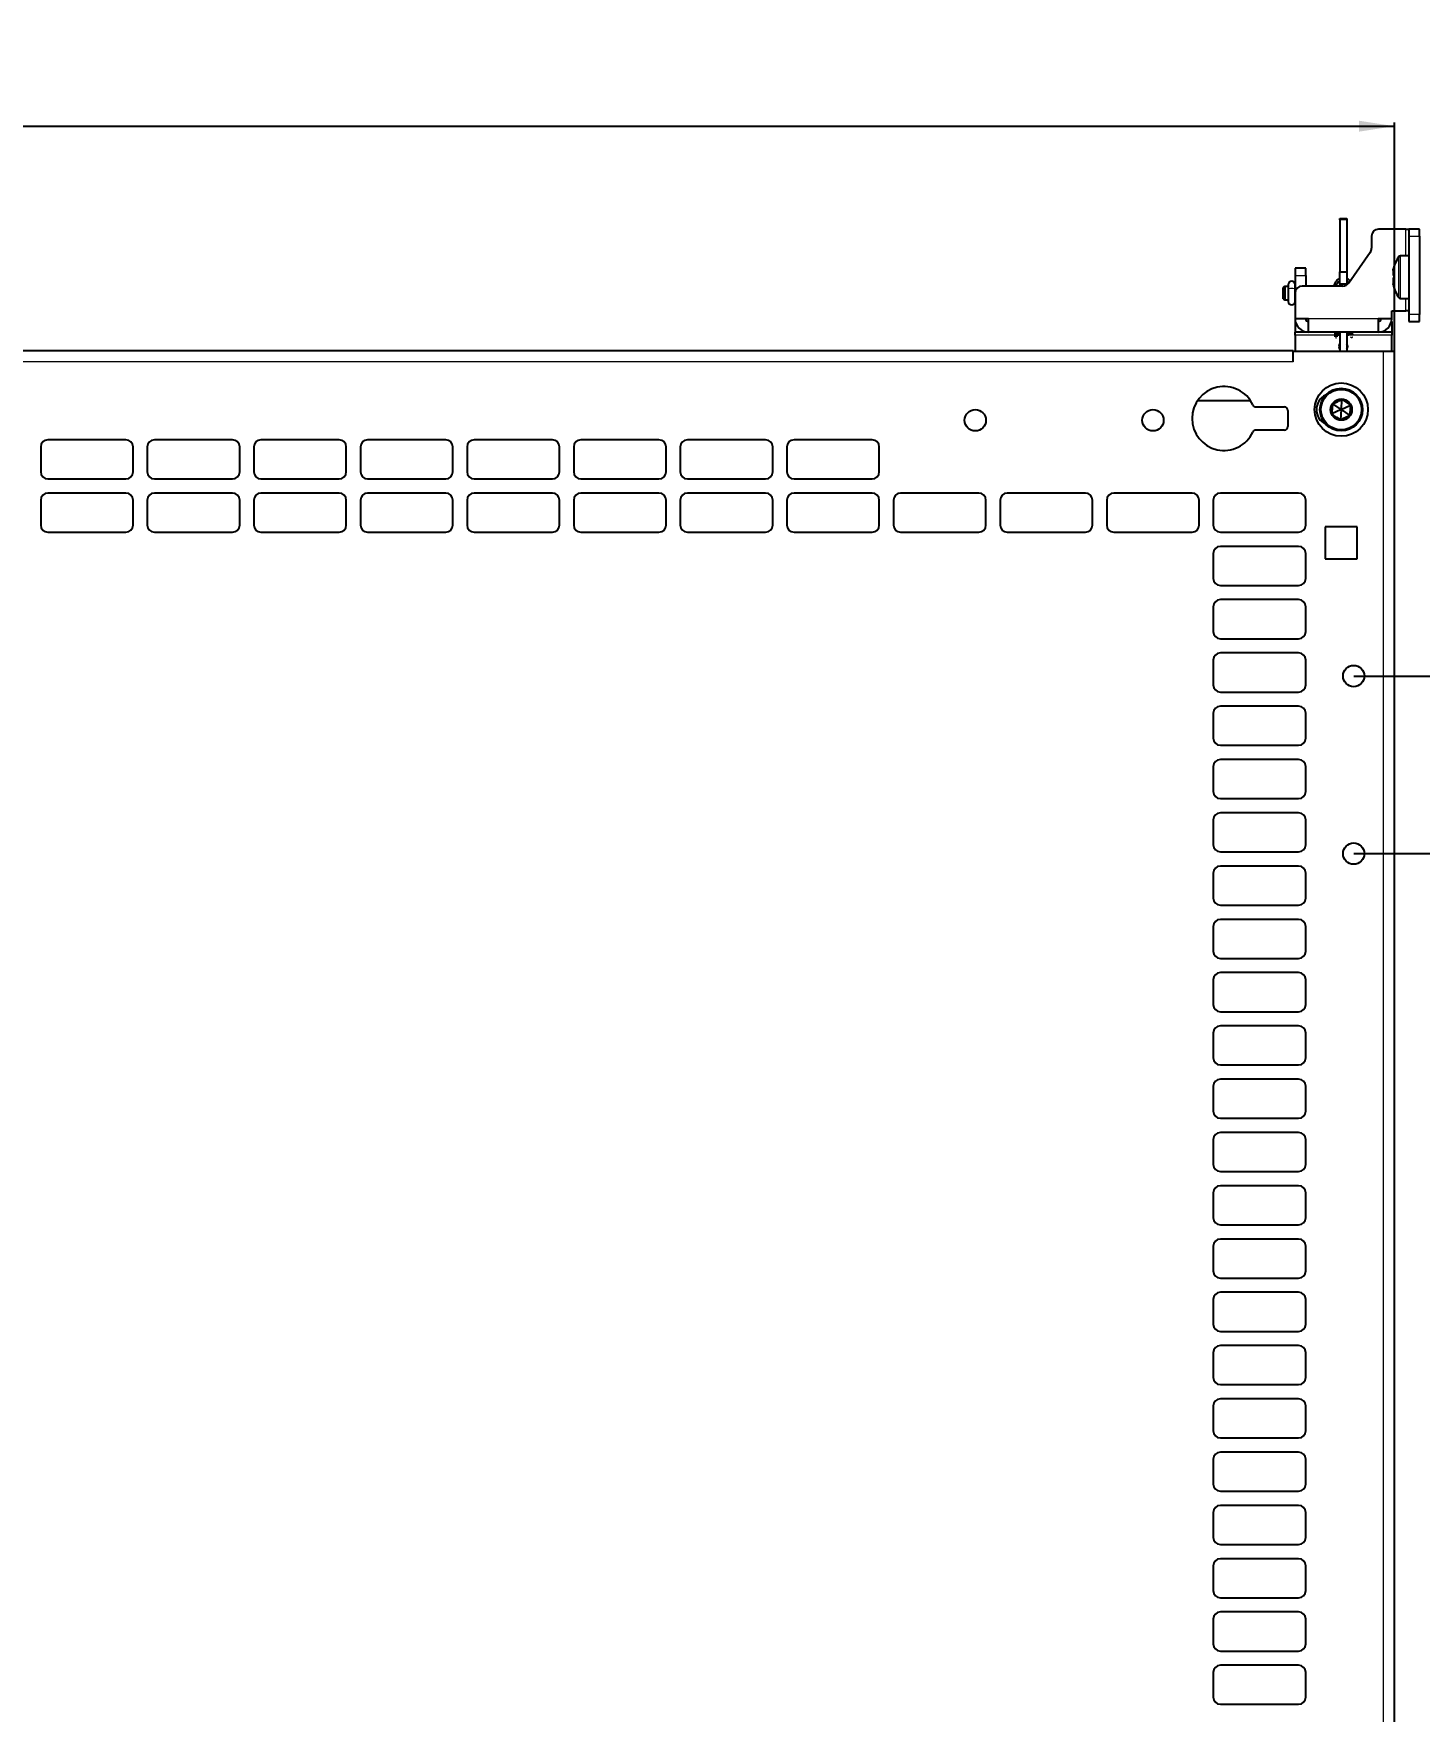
# Model space of a CAD drawing. Header units: millimetres. Extents: x -1019 to 1271, y -273 to 1986.
# Drawn here: x -410.3 to -20.3, y 1433.2 to 1905.6 of the extents above; entities that cross this region are included whole.
import ezdxf

# ---------------------------------------------------------------- set-up
doc = ezdxf.new("R2010")
doc.units = ezdxf.units.MM
doc.layers.add('FORMAT', color=7, linetype='Continuous')
doc.styles.add('SLDTEXTSTYLE0', font='TXT', dxfattribs={"width": 0.75})
doc.dimstyles.new('SLDDIMSTYLE0', dxfattribs={"dimtxt": 20, "dimasz": 10, "dimexe": 0, "dimexo": 0.0625, "dimgap": 5, "dimtad": 2, "dimdec": 1, "dimrnd": 1e-09, "dimzin": 12, "dimdsep": 46, "dimtxsty": 'SLDTEXTSTYLE0', "dimsah": 1, "dimcen": 0.09, "dimadec": 0, "dimazin": 3, "dimtfac": 1, "dimtofl": 0, "dimtmove": 0, "dimatfit": 3, "dimfxl": 0, "dimfrac": 2, "dimtolj": 1, "dimtzin": 12, "dimarcsym": 0})
doc.dimstyles.new('SLDDIMSTYLE1', dxfattribs={"dimtxt": 20, "dimasz": 10, "dimexe": 0, "dimexo": 0.0625, "dimgap": 5, "dimtad": 2, "dimdec": 1, "dimrnd": 1e-09, "dimzin": 12, "dimdsep": 46, "dimtxsty": 'SLDTEXTSTYLE0', "dimsah": 1, "dimcen": 0.09, "dimadec": 0, "dimazin": 3, "dimtfac": 1, "dimtmove": 0, "dimatfit": 0, "dimfxl": 0, "dimfrac": 2, "dimtolj": 1, "dimtzin": 12, "dimarcsym": 0})

# ---------------------------------------------------------------- blocks, each defined once
blk = doc.blocks.new('_D_1')
at = {"layer": 'FORMAT'}
for p, q in [((-913.29, 1816.26), (-913.29, 1880.55)), ((-27.29, 1816.26), (-27.29, 1880.55)), ((-913.29, 1879.55), (-27.29, 1879.55))]:
    blk.add_line(p, q, dxfattribs=at)
for points in [[(-913.29, 1879.55), (-903.29, 1878.01), (-903.29, 1881.09)], [(-27.29, 1879.55), (-37.29, 1881.09), (-37.29, 1878.01)]]:
    blk.add_solid(points, dxfattribs=at)
at = {"layer": 'FORMAT', "insert": (-492.46, 1905.33), "char_height": 20, "attachment_point": 1, "style": 'SLDTEXTSTYLE0'}
blk.add_mtext('886', dxfattribs=at)
blk = doc.blocks.new('_D_2')
at = {"layer": 'FORMAT'}
for p, q in [((-38.78, 1724.75), (44.86, 1724.75)), ((43.86, 1724.75), (43.86, 24.75)), ((-38.78, 24.75), (44.86, 24.75))]:
    blk.add_line(p, q, dxfattribs=at)
for points in [[(43.86, 1724.75), (42.32, 1714.75), (45.4, 1714.75)], [(43.86, 24.75), (45.4, 34.75), (42.32, 34.75)]]:
    blk.add_solid(points, dxfattribs=at)
at = {"layer": 'FORMAT', "insert": (18.08, 845.19), "char_height": 20, "attachment_point": 1, "rotation": 90, "style": 'SLDTEXTSTYLE0'}
blk.add_mtext('1700', dxfattribs=at)
blk = doc.blocks.new('_D_3')
at = {"layer": 'FORMAT'}
for p, q in [((11.86, 1724.75), (11.86, 1743.98)), ((-38.78, 1724.75), (12.86, 1724.75)), ((11.86, 1724.75), (11.86, 1674.75)), ((-38.78, 1674.75), (12.86, 1674.75)), ((11.86, 1674.75), (11.86, 1655.52))]:
    blk.add_line(p, q, dxfattribs=at)
for points in [[(11.86, 1724.75), (13.4, 1734.75), (10.32, 1734.75)], [(11.86, 1674.75), (10.32, 1664.75), (13.4, 1664.75)]]:
    blk.add_solid(points, dxfattribs=at)
at = {"layer": 'FORMAT', "insert": (-13.92, 1684.97), "char_height": 20, "attachment_point": 1, "rotation": 90, "style": 'SLDTEXTSTYLE0'}
blk.add_mtext('50', dxfattribs=at)

msp = doc.modelspace()

# ---------------------------------------------------------------- linework, layer by layer
at = {"color": 7, "linetype": 'Continuous', "lineweight": 25}
for p, q in [((-42.69, 1853.55), (-40.69, 1853.55)), ((-42.69, 1853.18), (-42.69, 1853.55)), ((-42.69, 1853.18), (-42.69, 1838.55)), ((-40.69, 1853.55), (-40.69, 1853.18)), ((-40.69, 1853.18), (-40.69, 1838.55)), ((-33.79, 1848.55), (-33.79, 1845.18)), ((-24.09, 1850.55), (-31.79, 1850.55)), ((-24.09, 1850.55), (-23.29, 1850.55)), ((-23.29, 1850.55), (-23.29, 1848.55)), ((-20.29, 1850.55), (-23.29, 1850.55)), ((-23.29, 1848.55), (-23.29, 1826.55)), ((-20.29, 1848.55), (-20.29, 1850.55)), ((-20.29, 1848.55), (-20.29, 1826.55)), ((-34.15, 1844.03), (-40.19, 1835.4)), ((-23.29, 1843.05), (-25.61, 1843.05)), ((-52.29, 1839.55), (-55.29, 1839.55)), ((-55.29, 1839.55), (-55.29, 1837.55)), ((-52.29, 1837.55), (-52.29, 1839.55)), ((-42.69, 1838.55), (-40.69, 1838.55)), ((-42.69, 1835.05), (-42.69, 1838.55)), ((-40.69, 1838.55), (-40.69, 1835.05)), ((-58.14, 1834.45), (-58.64, 1834.16)), ((-58.64, 1830.94), (-58.64, 1834.16)), ((-57.19, 1834.45), (-58.14, 1834.45)), ((-58.14, 1834.45), (-58.14, 1830.65)), ((-57.19, 1834.92), (-57.19, 1833.55)), ((-57.19, 1833.55), (-57.19, 1830.22)), ((-55.29, 1837.55), (-55.29, 1832.55)), ((-55.29, 1833.55), (-55.29, 1834.92)), ((-55.29, 1834.45), (-55.29, 1834.45)), ((-55.29, 1830.22), (-55.29, 1833.55)), ((-41.83, 1834.55), (-53.29, 1834.55)), ((-52.29, 1837.55), (-52.29, 1834.55)), ((-44.26, 1834.64), (-44.26, 1834.55)), ((-43.66, 1834.55), (-43.66, 1834.65)), ((-40.69, 1835.05), (-42.69, 1835.05)), ((-42.69, 1835.05), (-42.69, 1834.55)), ((-40.69, 1835.05), (-40.69, 1834.91)), ((-27.68, 1835.19), (-27.71, 1835.19)), ((-58.64, 1830.94), (-58.14, 1830.65)), ((-58.14, 1830.65), (-57.19, 1830.65)), ((-55.29, 1832.55), (-55.29, 1825.35)), ((-55.29, 1830.65), (-55.29, 1830.65)), ((-25.61, 1831.05), (-23.29, 1831.05)), ((-51.49, 1825.35), (-55.29, 1825.35)), ((-55.29, 1824.55), (-55.29, 1821.55)), ((-55.29, 1824.55), (-55.2, 1824.55)), ((-51.49, 1821.55), (-51.49, 1825.35)), ((-28.09, 1825.35), (-31.89, 1825.35)), ((-31.89, 1825.35), (-31.89, 1821.55)), ((-28.17, 1824.55), (-28.09, 1824.55)), ((-28.09, 1827.55), (-24.09, 1827.55)), ((-28.09, 1825.35), (-28.09, 1827.55)), ((-28.09, 1824.55), (-28.09, 1821.55)), ((-23.29, 1827.55), (-24.09, 1827.55)), ((-23.29, 1826.55), (-23.29, 1824.55)), ((-23.29, 1824.55), (-20.29, 1824.55)), ((-20.29, 1824.55), (-20.29, 1826.55)), ((-51.49, 1821.55), (-55.29, 1821.55)), ((-55.29, 1820.75), (-55.29, 1821.55)), ((-55.29, 1820.75), (-55.29, 1816.25)), ((-43.19, 1821.55), (-51.49, 1821.55)), ((-44.08, 1821.55), (-44.06, 1820.28)), ((-43.46, 1820.29), (-43.48, 1821.55)), ((-40.19, 1821.55), (-43.19, 1821.55)), ((-43.19, 1821.55), (-43.19, 1820.75)), ((-42.69, 1820.75), (-43.19, 1820.75)), ((-42.69, 1821.55), (-42.69, 1816.25)), ((-40.69, 1821.55), (-40.69, 1816.25)), ((-40.19, 1820.75), (-40.69, 1820.75)), ((-31.89, 1821.55), (-40.19, 1821.55)), ((-40.19, 1820.75), (-40.19, 1821.55)), ((-39.68, 1821.54), (-39.67, 1820.58)), ((-39.07, 1820.59), (-39.08, 1821.54)), ((-28.09, 1821.55), (-31.89, 1821.55)), ((-28.09, 1821.55), (-28.09, 1820.75)), ((-28.09, 1816.25), (-28.09, 1820.75)), ((-55.79, 1816.26), (-884.79, 1816.26)), ((-55.79, 1816.26), (-55.79, 1816.25)), ((-55.79, 1816.25), (-30.39, 1816.25)), ((-55.79, 1813.16), (-55.79, 1816.25)), ((-30.39, 1816.25), (-27.29, 1816.25)), ((-27.29, -66.75), (-27.29, 1816.25)), ((-67.81, 1802.26), (-82.77, 1802.26)), ((-66.24, 1800.51), (-58.29, 1800.51)), ((-42.29, 1799.75), (-44.65, 1801.4)), ((-42.29, 1799.75), (-42.04, 1802.62)), ((-42.29, 1799.75), (-39.67, 1800.97)), ((-57.29, 1799.51), (-57.29, 1795.01)), ((-42.29, 1799.75), (-44.9, 1798.53)), ((-42.29, 1799.75), (-42.54, 1796.87)), ((-42.29, 1799.75), (-39.92, 1798.09)), ((-384.29, 1791.25), (-406.29, 1791.25)), ((-354.29, 1791.25), (-376.29, 1791.25)), ((-324.29, 1791.25), (-346.29, 1791.25)), ((-294.29, 1791.25), (-316.29, 1791.25)), ((-264.29, 1791.25), (-286.29, 1791.25)), ((-234.29, 1791.25), (-256.29, 1791.25)), ((-204.29, 1791.25), (-226.29, 1791.25)), ((-174.29, 1791.25), (-196.29, 1791.25)), ((-58.29, 1794.01), (-66.24, 1794.01)), ((-408.29, 1789.25), (-408.29, 1782.25)), ((-382.29, 1782.25), (-382.29, 1789.25)), ((-378.29, 1789.25), (-378.29, 1782.25)), ((-352.29, 1782.25), (-352.29, 1789.25)), ((-348.29, 1789.25), (-348.29, 1782.25)), ((-322.29, 1782.25), (-322.29, 1789.25)), ((-318.29, 1789.25), (-318.29, 1782.25)), ((-292.29, 1782.25), (-292.29, 1789.25)), ((-288.29, 1789.25), (-288.29, 1782.25)), ((-262.29, 1782.25), (-262.29, 1789.25)), ((-258.29, 1789.25), (-258.29, 1782.25)), ((-232.29, 1782.25), (-232.29, 1789.25)), ((-228.29, 1789.25), (-228.29, 1782.25)), ((-202.29, 1782.25), (-202.29, 1789.25)), ((-198.29, 1789.25), (-198.29, 1782.25)), ((-172.29, 1782.25), (-172.29, 1789.25)), ((-406.29, 1780.25), (-384.29, 1780.25)), ((-384.29, 1776.25), (-406.29, 1776.25)), ((-376.29, 1780.25), (-354.29, 1780.25)), ((-354.29, 1776.25), (-376.29, 1776.25)), ((-346.29, 1780.25), (-324.29, 1780.25)), ((-324.29, 1776.25), (-346.29, 1776.25)), ((-316.29, 1780.25), (-294.29, 1780.25)), ((-294.29, 1776.25), (-316.29, 1776.25)), ((-286.29, 1780.25), (-264.29, 1780.25)), ((-264.29, 1776.25), (-286.29, 1776.25)), ((-256.29, 1780.25), (-234.29, 1780.25)), ((-234.29, 1776.25), (-256.29, 1776.25)), ((-226.29, 1780.25), (-204.29, 1780.25)), ((-204.29, 1776.25), (-226.29, 1776.25)), ((-196.29, 1780.25), (-174.29, 1780.25)), ((-174.29, 1776.25), (-196.29, 1776.25)), ((-144.29, 1776.25), (-166.29, 1776.25)), ((-114.29, 1776.25), (-136.29, 1776.25)), ((-84.29, 1776.25), (-106.29, 1776.25)), ((-54.29, 1776.25), (-76.29, 1776.25)), ((-408.29, 1774.25), (-408.29, 1767.25)), ((-382.29, 1767.25), (-382.29, 1774.25)), ((-378.29, 1774.25), (-378.29, 1767.25)), ((-352.29, 1767.25), (-352.29, 1774.25)), ((-348.29, 1774.25), (-348.29, 1767.25)), ((-322.29, 1767.25), (-322.29, 1774.25)), ((-318.29, 1774.25), (-318.29, 1767.25)), ((-292.29, 1767.25), (-292.29, 1774.25)), ((-288.29, 1774.25), (-288.29, 1767.25)), ((-262.29, 1767.25), (-262.29, 1774.25)), ((-258.29, 1774.25), (-258.29, 1767.25)), ((-232.29, 1767.25), (-232.29, 1774.25)), ((-228.29, 1774.25), (-228.29, 1767.25)), ((-202.29, 1767.25), (-202.29, 1774.25)), ((-198.29, 1774.25), (-198.29, 1767.25)), ((-172.29, 1767.25), (-172.29, 1774.25)), ((-168.29, 1774.25), (-168.29, 1767.25)), ((-142.29, 1767.25), (-142.29, 1774.25)), ((-138.29, 1774.25), (-138.29, 1767.25)), ((-112.29, 1767.25), (-112.29, 1774.25)), ((-108.29, 1774.25), (-108.29, 1767.25)), ((-82.29, 1767.25), (-82.29, 1774.25)), ((-78.29, 1774.25), (-78.29, 1767.25)), ((-52.29, 1767.25), (-52.29, 1774.25)), ((-37.79, 1766.75), (-46.79, 1766.75)), ((-46.79, 1766.75), (-46.79, 1757.75)), ((-37.79, 1757.75), (-37.79, 1766.75)), ((-406.29, 1765.25), (-384.29, 1765.25)), ((-376.29, 1765.25), (-354.29, 1765.25)), ((-346.29, 1765.25), (-324.29, 1765.25)), ((-316.29, 1765.25), (-294.29, 1765.25)), ((-286.29, 1765.25), (-264.29, 1765.25)), ((-256.29, 1765.25), (-234.29, 1765.25)), ((-226.29, 1765.25), (-204.29, 1765.25)), ((-196.29, 1765.25), (-174.29, 1765.25)), ((-166.29, 1765.25), (-144.29, 1765.25)), ((-136.29, 1765.25), (-114.29, 1765.25)), ((-106.29, 1765.25), (-84.29, 1765.25)), ((-76.29, 1765.25), (-54.29, 1765.25)), ((-78.29, 1759.25), (-78.29, 1752.25)), ((-54.29, 1761.25), (-76.29, 1761.25)), ((-52.29, 1752.25), (-52.29, 1759.25)), ((-46.79, 1757.75), (-37.79, 1757.75)), ((-76.29, 1750.25), (-54.29, 1750.25)), ((-78.29, 1744.25), (-78.29, 1737.25)), ((-54.29, 1746.25), (-76.29, 1746.25)), ((-52.29, 1737.25), (-52.29, 1744.25)), ((-76.29, 1735.25), (-54.29, 1735.25)), ((-78.29, 1729.25), (-78.29, 1722.25)), ((-54.29, 1731.25), (-76.29, 1731.25)), ((-52.29, 1722.25), (-52.29, 1729.25)), ((-76.29, 1720.25), (-54.29, 1720.25)), ((-54.29, 1716.25), (-76.29, 1716.25)), ((-78.29, 1714.25), (-78.29, 1707.25)), ((-52.29, 1707.25), (-52.29, 1714.25)), ((-76.29, 1705.25), (-54.29, 1705.25)), ((-54.29, 1701.25), (-76.29, 1701.25)), ((-78.29, 1699.25), (-78.29, 1692.25)), ((-52.29, 1692.25), (-52.29, 1699.25)), ((-76.29, 1690.25), (-54.29, 1690.25)), ((-78.29, 1684.25), (-78.29, 1677.25)), ((-54.29, 1686.25), (-76.29, 1686.25)), ((-52.29, 1677.25), (-52.29, 1684.25)), ((-76.29, 1675.25), (-54.29, 1675.25)), ((-78.29, 1669.25), (-78.29, 1662.25)), ((-54.29, 1671.25), (-76.29, 1671.25)), ((-52.29, 1662.25), (-52.29, 1669.25)), ((-76.29, 1660.25), (-54.29, 1660.25)), ((-78.29, 1654.25), (-78.29, 1647.25)), ((-54.29, 1656.25), (-76.29, 1656.25)), ((-52.29, 1647.25), (-52.29, 1654.25)), ((-76.29, 1645.25), (-54.29, 1645.25)), ((-78.29, 1639.25), (-78.29, 1632.25)), ((-54.29, 1641.25), (-76.29, 1641.25)), ((-52.29, 1632.25), (-52.29, 1639.25)), ((-76.29, 1630.25), (-54.29, 1630.25)), ((-54.29, 1626.25), (-76.29, 1626.25)), ((-78.29, 1624.25), (-78.29, 1617.25)), ((-52.29, 1617.25), (-52.29, 1624.25)), ((-76.29, 1615.25), (-54.29, 1615.25)), ((-54.29, 1611.25), (-76.29, 1611.25)), ((-78.29, 1609.25), (-78.29, 1602.25)), ((-52.29, 1602.25), (-52.29, 1609.25)), ((-76.29, 1600.25), (-54.29, 1600.25)), ((-78.29, 1594.25), (-78.29, 1587.25)), ((-54.29, 1596.25), (-76.29, 1596.25)), ((-52.29, 1587.25), (-52.29, 1594.25)), ((-76.29, 1585.25), (-54.29, 1585.25)), ((-78.29, 1579.25), (-78.29, 1572.25)), ((-54.29, 1581.25), (-76.29, 1581.25)), ((-52.29, 1572.25), (-52.29, 1579.25)), ((-76.29, 1570.25), (-54.29, 1570.25)), ((-78.29, 1564.25), (-78.29, 1557.25)), ((-54.29, 1566.25), (-76.29, 1566.25)), ((-52.29, 1557.25), (-52.29, 1564.25)), ((-76.29, 1555.25), (-54.29, 1555.25)), ((-54.29, 1551.25), (-76.29, 1551.25)), ((-78.29, 1549.25), (-78.29, 1542.25)), ((-52.29, 1542.25), (-52.29, 1549.25)), ((-76.29, 1540.25), (-54.29, 1540.25)), ((-54.29, 1536.25), (-76.29, 1536.25)), ((-78.29, 1534.25), (-78.29, 1527.25)), ((-52.29, 1527.25), (-52.29, 1534.25)), ((-76.29, 1525.25), (-54.29, 1525.25)), ((-54.29, 1521.25), (-76.29, 1521.25)), ((-78.29, 1519.25), (-78.29, 1512.25)), ((-52.29, 1512.25), (-52.29, 1519.25)), ((-76.29, 1510.25), (-54.29, 1510.25)), ((-78.29, 1504.25), (-78.29, 1497.25)), ((-54.29, 1506.25), (-76.29, 1506.25)), ((-52.29, 1497.25), (-52.29, 1504.25)), ((-76.29, 1495.25), (-54.29, 1495.25)), ((-78.29, 1489.25), (-78.29, 1482.25)), ((-54.29, 1491.25), (-76.29, 1491.25)), ((-52.29, 1482.25), (-52.29, 1489.25)), ((-76.29, 1480.25), (-54.29, 1480.25)), ((-78.29, 1474.25), (-78.29, 1467.25)), ((-54.29, 1476.25), (-76.29, 1476.25)), ((-52.29, 1467.25), (-52.29, 1474.25)), ((-76.29, 1465.25), (-54.29, 1465.25)), ((-54.29, 1461.25), (-76.29, 1461.25)), ((-78.29, 1459.25), (-78.29, 1452.25)), ((-52.29, 1452.25), (-52.29, 1459.25)), ((-76.29, 1450.25), (-54.29, 1450.25)), ((-54.29, 1446.25), (-76.29, 1446.25)), ((-78.29, 1444.25), (-78.29, 1437.25)), ((-52.29, 1437.25), (-52.29, 1444.25)), ((-76.29, 1435.25), (-54.29, 1435.25))]:
    msp.add_line(p, q, dxfattribs=at)
at = {"color": 8, "linetype": 'Continuous', "lineweight": 18}
for p, q in [((-40.69, 1853.18), (-42.69, 1853.18)), ((-24.09, 1843.05), (-24.09, 1850.55)), ((-23.29, 1848.55), (-20.29, 1848.55)), ((-26.05, 1831.28), (-26.05, 1842.82)), ((-25.61, 1831.05), (-25.61, 1843.05)), ((-55.29, 1837.55), (-52.29, 1837.55)), ((-24.09, 1827.55), (-24.09, 1831.05)), ((-31.89, 1825.35), (-51.49, 1825.35)), ((-20.29, 1826.55), (-23.29, 1826.55)), ((-44.07, 1820.75), (-55.29, 1820.75)), ((-43.19, 1820.75), (-43.47, 1820.75)), ((-39.67, 1820.75), (-40.19, 1820.75)), ((-28.09, 1820.75), (-39.07, 1820.75)), ((-30.39, -66.75), (-30.39, 1816.25)), ((-55.79, 1813.16), (-884.79, 1813.16))]:
    msp.add_line(p, q, dxfattribs=at)
at = {"color": 8, "linetype": 'Continuous', "lineweight": 18, "flags": 128}
for points in [[(-57.19, 1833.55), (-57.12, 1833.7), (-56.91, 1833.83), (-56.61, 1833.91), (-56.24, 1833.94)], [(-56.24, 1833.94), (-55.88, 1833.91), (-55.57, 1833.83), (-55.36, 1833.7), (-55.29, 1833.55)], [(-43.66, 1834.65), (-43.68, 1834.59), (-43.71, 1834.55)], [(-39.66, 1820.24), (-39.66, 1820.24), (-39.64, 1820.18), (-39.57, 1820.12), (-39.47, 1820.09), (-39.35, 1820.08), (-39.24, 1820.09), (-39.14, 1820.14), (-39.08, 1820.2), (-39.06, 1820.26)]]:
    msp.add_lwpolyline(points, dxfattribs=at)
at = {"color": 7, "linetype": 'Continuous', "lineweight": 25, "flags": 128}
for points in [[(-43.7, 1821.55), (-43.77, 1821.54), (-43.87, 1821.55)], [(-42.69, 1818.25), (-42.84, 1817.98), (-42.94, 1817.5)], [(-42.94, 1817.5), (-42.84, 1817.02), (-42.69, 1816.75)]]:
    msp.add_lwpolyline(points, dxfattribs=at)
at = {"color": 7, "linetype": 'Continuous', "lineweight": 25}
for centre, radius in [((-42.29, 1799.75), 7.5), ((-42.29, 1799.75), 6), ((-42.29, 1799.75), 5.7), ((-42.29, 1799.75), 3), ((-145.29, 1796.76), 3), ((-95.29, 1796.76), 3), ((-38.79, 1724.75), 3), ((-38.79, 1674.75), 3)]:
    msp.add_circle(centre, radius, dxfattribs=at)
for centre, radius, start, end in [((-31.79, 1848.55), 2, 90, 180), ((-35.79, 1845.18), 2, 325.008, 0), ((-17.89, 1837.05), 10, 144.7485, 169.0158), ((-25.61, 1842.51), 0.54, 90, 144.7485), ((-56.24, 1834.92), 0.95, 0, 180), ((-53.29, 1832.55), 2, 90, 180), ((-41.83, 1836.55), 2, 270, 325.008), ((-17.89, 1837.05), 10, 190.9122, 215.2515), ((-56.24, 1830.22), 0.95, 180, 0), ((-25.61, 1831.59), 0.54, 215.2515, 270), ((-51.49, 1825.35), 3.8, 180, 270), ((-51.49, 1825.35), 0.8, 180, 270), ((-31.89, 1825.35), 3.8, 270, 0), ((-31.89, 1825.35), 0.8, 270, 0), ((-41.69, 1817.5), 1.25, 323.1301, 36.8699), ((-75.29, 1797.26), 9, 25.1507, 334.8493), ((-66.24, 1801.51), 1, 205.1507, 270), ((-58.29, 1799.51), 1, 0, 90), ((-44.79, 1799.75), 4.5, 114.975, 245.025), ((-406.29, 1789.25), 2, 90, 180), ((-384.29, 1789.25), 2, 0, 90), ((-376.29, 1789.25), 2, 90, 180), ((-354.29, 1789.25), 2, 0, 90), ((-346.29, 1789.25), 2, 90, 180), ((-324.29, 1789.25), 2, 0, 90), ((-316.29, 1789.25), 2, 90, 180), ((-294.29, 1789.25), 2, 0, 90), ((-286.29, 1789.25), 2, 90, 180), ((-264.29, 1789.25), 2, 0, 90), ((-256.29, 1789.25), 2, 90, 180), ((-234.29, 1789.25), 2, 0, 90), ((-226.29, 1789.25), 2, 90, 180), ((-204.29, 1789.25), 2, 0, 90), ((-196.29, 1789.25), 2, 90, 180), ((-174.29, 1789.25), 2, 0, 90), ((-66.24, 1793.01), 1, 90, 154.8493), ((-58.29, 1795.01), 1, 270, 0), ((-406.29, 1782.25), 2, 180, 270), ((-384.29, 1782.25), 2, 270, 0), ((-376.29, 1782.25), 2, 180, 270), ((-354.29, 1782.25), 2, 270, 0), ((-346.29, 1782.25), 2, 180, 270), ((-324.29, 1782.25), 2, 270, 0), ((-316.29, 1782.25), 2, 180, 270), ((-294.29, 1782.25), 2, 270, 0), ((-286.29, 1782.25), 2, 180, 270), ((-264.29, 1782.25), 2, 270, 0), ((-256.29, 1782.25), 2, 180, 270), ((-234.29, 1782.25), 2, 270, 0), ((-226.29, 1782.25), 2, 180, 270), ((-204.29, 1782.25), 2, 270, 0), ((-196.29, 1782.25), 2, 180, 270), ((-174.29, 1782.25), 2, 270, 0), ((-406.29, 1774.25), 2, 90, 180), ((-384.29, 1774.25), 2, 0, 90), ((-376.29, 1774.25), 2, 90, 180), ((-354.29, 1774.25), 2, 0, 90), ((-346.29, 1774.25), 2, 90, 180), ((-324.29, 1774.25), 2, 0, 90), ((-316.29, 1774.25), 2, 90, 180), ((-294.29, 1774.25), 2, 0, 90), ((-286.29, 1774.25), 2, 90, 180), ((-264.29, 1774.25), 2, 0, 90), ((-256.29, 1774.25), 2, 90, 180), ((-234.29, 1774.25), 2, 0, 90), ((-226.29, 1774.25), 2, 90, 180), ((-204.29, 1774.25), 2, 0, 90), ((-196.29, 1774.25), 2, 90, 180), ((-174.29, 1774.25), 2, 0, 90), ((-166.29, 1774.25), 2, 90, 180), ((-144.29, 1774.25), 2, 0, 90), ((-136.29, 1774.25), 2, 90, 180), ((-114.29, 1774.25), 2, 0, 90), ((-106.29, 1774.25), 2, 90, 180), ((-84.29, 1774.25), 2, 0, 90), ((-76.29, 1774.25), 2, 90, 180), ((-54.29, 1774.25), 2, 0, 90), ((-406.29, 1767.25), 2, 180, 270), ((-384.29, 1767.25), 2, 270, 0), ((-376.29, 1767.25), 2, 180, 270), ((-354.29, 1767.25), 2, 270, 0), ((-346.29, 1767.25), 2, 180, 270), ((-324.29, 1767.25), 2, 270, 0), ((-316.29, 1767.25), 2, 180, 270), ((-294.29, 1767.25), 2, 270, 0), ((-286.29, 1767.25), 2, 180, 270), ((-264.29, 1767.25), 2, 270, 0), ((-256.29, 1767.25), 2, 180, 270), ((-234.29, 1767.25), 2, 270, 0), ((-226.29, 1767.25), 2, 180, 270), ((-204.29, 1767.25), 2, 270, 0), ((-196.29, 1767.25), 2, 180, 270), ((-174.29, 1767.25), 2, 270, 0), ((-166.29, 1767.25), 2, 180, 270), ((-144.29, 1767.25), 2, 270, 0), ((-136.29, 1767.25), 2, 180, 270), ((-114.29, 1767.25), 2, 270, 0), ((-106.29, 1767.25), 2, 180, 270), ((-84.29, 1767.25), 2, 270, 0), ((-76.29, 1767.25), 2, 180, 270), ((-54.29, 1767.25), 2, 270, 0), ((-76.29, 1759.25), 2, 90, 180), ((-54.29, 1759.25), 2, 0, 90), ((-76.29, 1752.25), 2, 180, 270), ((-54.29, 1752.25), 2, 270, 0), ((-76.29, 1744.25), 2, 90, 180), ((-54.29, 1744.25), 2, 0, 90), ((-76.29, 1737.25), 2, 180, 270), ((-54.29, 1737.25), 2, 270, 0), ((-76.29, 1729.25), 2, 90, 180), ((-54.29, 1729.25), 2, 0, 90), ((-76.29, 1722.25), 2, 180, 270), ((-54.29, 1722.25), 2, 270, 0), ((-76.29, 1714.25), 2, 90, 180), ((-54.29, 1714.25), 2, 0, 90), ((-76.29, 1707.25), 2, 180, 270), ((-54.29, 1707.25), 2, 270, 0), ((-76.29, 1699.25), 2, 90, 180), ((-54.29, 1699.25), 2, 0, 90), ((-76.29, 1692.25), 2, 180, 270), ((-54.29, 1692.25), 2, 270, 0), ((-76.29, 1684.25), 2, 90, 180), ((-54.29, 1684.25), 2, 0, 90), ((-76.29, 1677.25), 2, 180, 270), ((-54.29, 1677.25), 2, 270, 0), ((-76.29, 1669.25), 2, 90, 180), ((-54.29, 1669.25), 2, 0, 90), ((-76.29, 1662.25), 2, 180, 270), ((-54.29, 1662.25), 2, 270, 0), ((-76.29, 1654.25), 2, 90, 180), ((-54.29, 1654.25), 2, 0, 90), ((-76.29, 1647.25), 2, 180, 270), ((-54.29, 1647.25), 2, 270, 0), ((-76.29, 1639.25), 2, 90, 180), ((-54.29, 1639.25), 2, 0, 90), ((-76.29, 1632.25), 2, 180, 270), ((-54.29, 1632.25), 2, 270, 0), ((-76.29, 1624.25), 2, 90, 180), ((-54.29, 1624.25), 2, 0, 90), ((-76.29, 1617.25), 2, 180, 270), ((-54.29, 1617.25), 2, 270, 0), ((-76.29, 1609.25), 2, 90, 180), ((-54.29, 1609.25), 2, 0, 90), ((-76.29, 1602.25), 2, 180, 270), ((-54.29, 1602.25), 2, 270, 0), ((-76.29, 1594.25), 2, 90, 180), ((-54.29, 1594.25), 2, 0, 90), ((-76.29, 1587.25), 2, 180, 270), ((-54.29, 1587.25), 2, 270, 0), ((-76.29, 1579.25), 2, 90, 180), ((-54.29, 1579.25), 2, 0, 90), ((-76.29, 1572.25), 2, 180, 270), ((-54.29, 1572.25), 2, 270, 0), ((-76.29, 1564.25), 2, 90, 180), ((-54.29, 1564.25), 2, 0, 90), ((-76.29, 1557.25), 2, 180, 270), ((-54.29, 1557.25), 2, 270, 0), ((-76.29, 1549.25), 2, 90, 180), ((-54.29, 1549.25), 2, 0, 90), ((-76.29, 1542.25), 2, 180, 270), ((-54.29, 1542.25), 2, 270, 0), ((-76.29, 1534.25), 2, 90, 180), ((-54.29, 1534.25), 2, 0, 90), ((-76.29, 1527.25), 2, 180, 270), ((-54.29, 1527.25), 2, 270, 0), ((-76.29, 1519.25), 2, 90, 180), ((-54.29, 1519.25), 2, 0, 90), ((-76.29, 1512.25), 2, 180, 270), ((-54.29, 1512.25), 2, 270, 0), ((-76.29, 1504.25), 2, 90, 180), ((-54.29, 1504.25), 2, 0, 90), ((-76.29, 1497.25), 2, 180, 270), ((-54.29, 1497.25), 2, 270, 0), ((-76.29, 1489.25), 2, 90, 180), ((-54.29, 1489.25), 2, 0, 90), ((-76.29, 1482.25), 2, 180, 270), ((-54.29, 1482.25), 2, 270, 0), ((-76.29, 1474.25), 2, 90, 180), ((-54.29, 1474.25), 2, 0, 90), ((-76.29, 1467.25), 2, 180, 270), ((-54.29, 1467.25), 2, 270, 0), ((-76.29, 1459.25), 2, 90, 180), ((-54.29, 1459.25), 2, 0, 90), ((-76.29, 1452.25), 2, 180, 270), ((-54.29, 1452.25), 2, 270, 0), ((-76.29, 1444.25), 2, 90, 180), ((-54.29, 1444.25), 2, 0, 90), ((-76.29, 1437.25), 2, 180, 270), ((-54.29, 1437.25), 2, 270, 0)]:
    msp.add_arc(centre, radius, start, end, dxfattribs=at)
at = {"color": 8, "linetype": 'Continuous', "lineweight": 18}
for centre, radius, start, end in [((-44.13, 1834.65), 0.131, 182.8019, 231.2595), ((-43.76, 1820.33), 0.404, 231.9427, 309.5849)]:
    msp.add_arc(centre, radius, start, end, dxfattribs=at)
at = {"color": 7, "linetype": 'Continuous', "lineweight": 25}
for points, knots in [([(-27.71, 1838.91), (-27.71, 1838.91), (-27.72, 1838.89), (-27.69, 1839.03), (-27.62, 1839.29), (-27.53, 1839.51), (-27.5, 1839.58), (-27.49, 1839.59), (-27.49, 1839.59), (-27.49, 1839.58), (-27.49, 1839.55), (-27.51, 1839.46), (-27.59, 1839.12), (-27.68, 1838.67), (-27.72, 1838.17), (-27.7, 1837.79), (-27.63, 1837.62), (-27.56, 1837.49), (-27.53, 1837.43), (-27.51, 1837.39), (-27.5, 1837.35), (-27.49, 1837.32), (-27.49, 1837.3), (-27.49, 1837.29)], [0, 0, 0, 0, 0.01095, 0.084261, 0.251384, 0.301143, 0.326111, 0.336174, 0.341648, 0.347168, 0.3534, 0.364584, 0.407267, 0.575793, 0.655414, 0.736053, 0.89255, 0.931183, 0.955749, 0.971918, 0.988179, 0.994671, 1, 1, 1, 1]), ([(-42.69, 1836.61), (-42.71, 1836.6), (-43.03, 1836.54), (-43.54, 1836.17), (-44.07, 1835.57), (-44.25, 1835.01), (-44.26, 1834.71), (-44.26, 1834.64)], [0, 0, 0, 0, 0.027258, 0.332367, 0.638027, 0.91803, 1, 1, 1, 1]), ([(-43.66, 1834.65), (-43.65, 1834.74), (-43.64, 1835.02), (-43.4, 1835.46), (-43.04, 1835.82), (-42.76, 1835.92), (-42.69, 1835.94)], [0, 0, 0, 0, 0.181412, 0.557801, 0.886774, 1, 1, 1, 1]), ([(-39.78, 1835.98), (-39.92, 1836.13), (-40.16, 1836.4), (-40.53, 1836.52), (-40.69, 1836.57)], [0, 0, 0, 0, 0.568541, 1, 1, 1, 1]), ([(-40.69, 1835.93), (-40.56, 1835.86), (-40.32, 1835.75), (-40.2, 1835.56), (-40.14, 1835.47)], [0, 0, 0, 0, 0.543333, 1, 1, 1, 1]), ([(-27.49, 1837.29), (-27.49, 1837.28), (-27.49, 1837.26), (-27.5, 1837.21), (-27.54, 1837.07), (-27.62, 1836.89), (-27.69, 1836.63), (-27.72, 1836.3), (-27.7, 1835.83), (-27.62, 1835.37), (-27.54, 1835.01), (-27.51, 1834.87), (-27.49, 1834.8), (-27.49, 1834.76), (-27.49, 1834.75), (-27.49, 1834.74), (-27.5, 1834.74), (-27.56, 1834.82), (-27.65, 1835.04), (-27.72, 1835.23), (-27.71, 1835.17), (-27.71, 1835.15)], [0, 0, 0, 0, 0.00546, 0.013139, 0.034416, 0.129524, 0.242679, 0.314342, 0.38659, 0.544101, 0.595865, 0.621803, 0.634844, 0.640474, 0.646162, 0.651047, 0.659654, 0.686306, 0.810748, 0.936288, 1, 1, 1, 1]), ([(-44.9, 1798.53), (-44.88, 1798.85), (-44.81, 1799.64), (-44.72, 1800.64), (-44.67, 1801.25), (-44.65, 1801.4)], [0, 0, 0, 0, 0.341758, 0.840485, 1, 1, 1, 1]), ([(-44.65, 1801.4), (-44.19, 1801.62), (-43.31, 1802.03), (-42.44, 1802.43), (-42.04, 1802.62)], [0, 0, 0, 0, 0.534686, 1, 1, 1, 1]), ([(-42.04, 1802.62), (-41.62, 1802.33), (-40.82, 1801.77), (-40.04, 1801.22), (-39.67, 1800.97)], [0, 0, 0, 0, 0.534686, 1, 1, 1, 1]), ([(-39.67, 1800.97), (-39.69, 1800.82), (-39.74, 1800.2), (-39.83, 1799.21), (-39.9, 1798.42), (-39.92, 1798.09)], [0, 0, 0, 0, 0.159515, 0.658242, 1, 1, 1, 1]), ([(-42.54, 1796.87), (-42.96, 1797.17), (-43.75, 1797.72), (-44.54, 1798.27), (-44.9, 1798.53)], [0, 0, 0, 0, 0.534686, 1, 1, 1, 1]), ([(-39.92, 1798.09), (-40.39, 1797.87), (-41.26, 1797.47), (-42.13, 1797.06), (-42.54, 1796.87)], [0, 0, 0, 0, 0.5346859, 1, 1, 1, 1])]:
    msp.add_open_spline(points, degree=3, knots=knots, dxfattribs=at)

# ---------------------------------------------------------------- dimensions: what is measured, and where the dimension line sits
at = {"layer": 'FORMAT'}
for base, p1, p2, angle, dimstyle, picture, middle in [((-27.29, 1879.55), (-913.29, 1816.25), (-27.29, 1816.25), 0, 'SLDDIMSTYLE0', '_D_1', (-470.29, 1879.55)), ((11.86, 1674.75), (-38.79, 1724.75), (-38.79, 1674.75), 90, 'SLDDIMSTYLE1', '_D_3', (11.86, 1699.75)), ((43.86, 24.75), (-38.79, 1724.75), (-38.79, 24.75), 90, 'SLDDIMSTYLE0', '_D_2', (43.86, 874.75))]:
    dim = msp.add_linear_dim(base=base, p1=p1, p2=p2, angle=angle, dimstyle=dimstyle, dxfattribs=at)
    dim.commit()
    dim.dimension.update_dxf_attribs({"geometry": picture, "text_midpoint": middle, "dimtype": 160})

doc.saveas('drawing.dxf')
